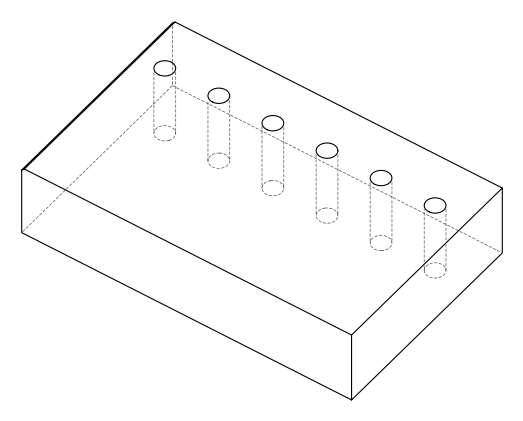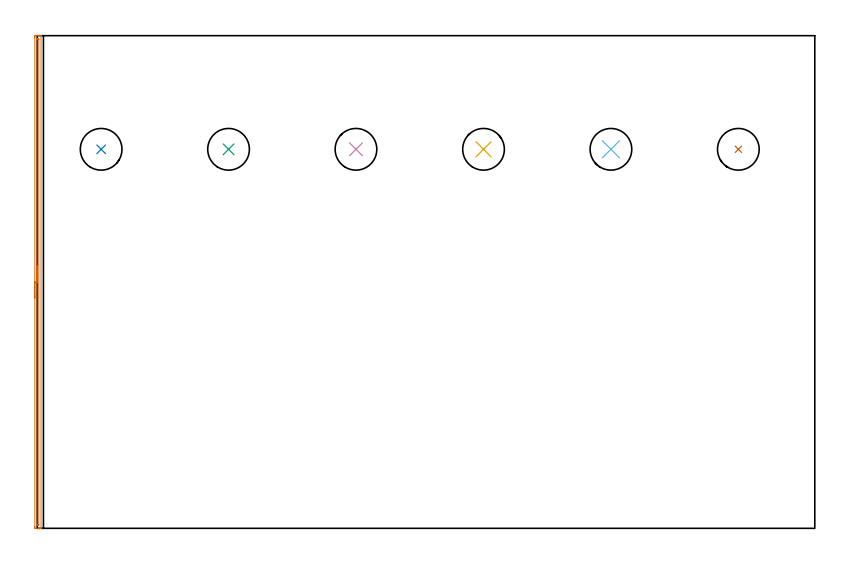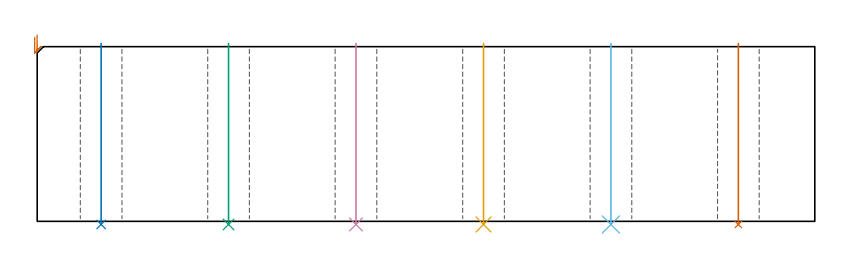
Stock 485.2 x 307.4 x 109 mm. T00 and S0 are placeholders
(PLAN: 7 operations, 1 tool changes, 7.8 min)
(1 AREA_MILL | FG_CHAMFER_SURFACE | UGT0205_001 | 5.08 min | 2337 mm3)
(2 INDEXABLE_INSERT_DRILL_THROUGH_HOLE_FROM_SOLID | STEP1HOLE | NXT0302_023 | 0.45 min | 57799 mm3)
(3 INDEXABLE_INSERT_DRILL_THROUGH_HOLE_FROM_SOLID_1 | STEP1HOLE_1 | NXT0302_023 | 0.45 min | 57798 mm3)
(4 INDEXABLE_INSERT_DRILL_THROUGH_HOLE_FROM_SOLID_2 | STEP1HOLE_2 | NXT0302_023 | 0.45 min | 57802 mm3)
(5 INDEXABLE_INSERT_DRILL_THROUGH_HOLE_FROM_SOLID_3 | STEP1HOLE_3 | NXT0302_023 | 0.45 min | 57807 mm3)
(6 INDEXABLE_INSERT_DRILL_THROUGH_HOLE_FROM_SOLID_4 | STEP1HOLE_4 | NXT0302_023 | 0.45 min | 57800 mm3)
(7 INDEXABLE_INSERT_DRILL_THROUGH_HOLE_FROM_SOLID_5 | STEP1HOLE_5 | NXT0302_023 | 0.45 min | 57808 mm3)
(TOOL UGT0205_001 | Chamfer Mill 20 x 3 x 45 deg. | D20 FL50 Z2)
(TOOL NXT0302_023 | Index. Insert Drill 26mm [880-D2600L32-05] | D26 PA176 FL130 Z2)
(OP 1 AREA_MILL)
G17 G21 G94 G90
T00 M6
G54
G17 G0 G90 X-1.5 Y143.7 S1061 M3
G43 Z119. H0
Z115.1
G94 G1 Y143.738 Z114.228 F250.
Y143.852 Z113.364
Y144.041 Z112.512
Y144.303 Z111.68
Y144.637 Z110.874
Y145.04 Z110.1
Y145.508 Z109.364
Y146.039 Z108.672
Y146.629 Z108.029
Y147.272 Z107.44
Y147.964 Z106.909
Y148.7 Z106.44
Y149.474 Z106.037
Y150.28 Z105.703
Y151.112 Z105.441
Y151.963 Z105.252
Y152.828 Z105.138
Y153.7 Z105.1
Y306.51
X-1.498 Y306.792 Z105.102
X-1.49 Y307.393 Z105.105
X-0.889 Y307.4 Z105.705
X-0.321 Z106.276
X0.004 Z106.6
X0.572 Z107.169
X0.896 Z107.492
X1.545 Z108.144
X1.957 Z108.556
X2.343 Y307.393 Z108.935
X2.397 Y307.39 Z108.988
X2.4 Y307.238 Z109.
Y0.158
X2.405 Y0.01 Z108.995
X2.398 Y0.008 Z108.989
X2.341 Y0.003 Z108.933
X1.957 Y0. Z108.556
X1.544 Z108.144
X0.896 Z107.492
X-0.32 Z106.277
X-0.889 Y0.001 Z105.705
X-1.148 Y0.003 Z105.446
X-1.491 Y0.007 Z105.105
X-1.497 Y0.608 Z105.103
X-1.5 Y1.219 Z105.1
Y153.7
X-0.086 Z106.514
X-0.085 Y305.095 Z106.515
X-0.084 Y305.185 Z106.516
X-0.079 Y305.362 Z106.521
X-0.076 Y305.392 Z106.524
X-0.069 Y305.394 Z106.531
X-0.046 Y305.397 Z106.554
X0.004 Y305.399 Z106.604
X0.504 Z107.104
X0.896 Y305.393 Z107.496
X0.952 Y305.39 Z107.552
X0.979 Y305.384 Z107.579
X0.985 Y305.006 Z107.585
Y2.305
X0.984 Y2.215 Z107.584
X0.979 Y2.038 Z107.579
X0.976 Y2.008 Z107.576
X0.969 Y2.006 Z107.569
X0.946 Y2.003 Z107.546
X0.896 Y2.001 Z107.496
X0.396 Z106.996
X0.004 Y2.007 Z106.604
X-0.052 Y2.01 Z106.548
X-0.079 Y2.015 Z106.521
X-0.086 Y2.394 Z106.514
Y153.7
Y154.571 Z106.552
Y155.436 Z106.666
Y156.288 Z106.855
Y157.12 Z107.117
Y157.926 Z107.451
Y158.7 Z107.854
Y159.436 Z108.323
Y160.128 Z108.854
Y160.771 Z109.443
Y161.36 Z110.086
Y161.891 Z110.779
Y162.36 Z111.514
Y162.763 Z112.288
Y163.097 Z113.094
Y163.359 Z113.926
Y163.548 Z114.778
Y163.662 Z115.643
Y163.7 Z116.514
G0 Z119.
M5
M2
(OP 2 INDEXABLE_INSERT_DRILL_THROUGH_HOLE_FROM_SOLID)
G17 G21 G94 G90
T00 M6
G54
G17 G0 G90 X39.9 Y236.5 S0 M3
G43 Z119. H1
G94 G81 G98 Z-1.954 F250. R111.
G80
M5
M2
(OP 3 INDEXABLE_INSERT_DRILL_THROUGH_HOLE_FROM_SOLID_1)
G17 G21 G94 G90
T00 M6
G54
G17 G0 G90 X119.4 Y236.5 S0 M3
G43 Z119. H1
G94 G81 G98 Z-1.954 F250. R111.
G80
M5
M2
(OP 4 INDEXABLE_INSERT_DRILL_THROUGH_HOLE_FROM_SOLID_2)
G17 G21 G94 G90
T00 M6
G54
G17 G0 G90 X198.9 Y236.5 S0 M3
G43 Z119. H1
G94 G81 G98 Z-1.954 F250. R111.
G80
M5
M2
(OP 5 INDEXABLE_INSERT_DRILL_THROUGH_HOLE_FROM_SOLID_3)
G17 G21 G94 G90
T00 M6
G54
G17 G0 G90 X278.5 Y236.5 S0 M3
G43 Z119. H1
G94 G81 G98 Z-1.954 F250. R111.
G80
M5
M2
(OP 6 INDEXABLE_INSERT_DRILL_THROUGH_HOLE_FROM_SOLID_4)
G17 G21 G94 G90
T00 M6
G54
G17 G0 G90 X358. Y236.5 S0 M3
G43 Z119. H1
G94 G81 G98 Z-1.954 F250. R111.
G80
M5
M2
(OP 7 INDEXABLE_INSERT_DRILL_THROUGH_HOLE_FROM_SOLID_5)
G17 G21 G94 G90
T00 M6
G54
G17 G0 G90 X437.5 Y236.5 S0 M3
G43 Z119. H1
G94 G81 G98 Z-1.954 F250. R111.
G80
M5
M2
